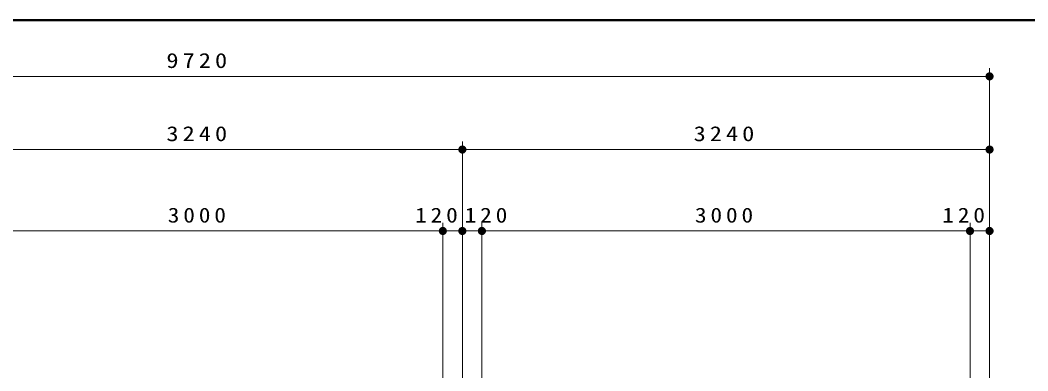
# Model space of a CAD drawing. Units: millimetres on the paper, scale 1:50. Extents: x -365 to 10, y -38 to 257.
# Drawn here: x -253.2 to -129.4, y 213.9 to 257 of the extents above; entities that cross this region are included whole.
import ezdxf

# ---------------------------------------------------------------- set-up
doc = ezdxf.new("R2010")
doc.units = ezdxf.units.MM
doc.layers.add('LY_1', color=7, linetype='Continuous', lineweight=25)
doc.layers.add('LY_2', color=7, linetype='Continuous', lineweight=13)
doc.styles.add('ＭＳ ゴシック', font='')
doc.styles.get('ＭＳ ゴシック').set_extended_font_data('MS Gothic')

# ---------------------------------------------------------------- blocks, each defined once
blk = doc.blocks.new('filled_dot')
at = {"color": 0, "linetype": 'Continuous', "lineweight": -2, "const_width": 1.25}
blk.add_lwpolyline([(-0.625, 0, 1), (0.625, 0, 1)], format="xyb", close=True, dxfattribs=at)

msp = doc.modelspace()

# ---------------------------------------------------------------- linework, layer by layer
at = {"layer": 'LY_1', "lineweight": 13}
for p, q in [((-134.091, 212.114), (-134.091, 251.099)), ((-328.491, 250.099), (-134.091, 250.099)), ((-198.891, 212.114), (-198.891, 242.114)), ((-198.891, 212.114), (-198.891, 242.114)), ((-134.091, 212.114), (-134.091, 242.114)), ((-263.691, 241.114), (-198.891, 241.114)), ((-198.891, 241.114), (-134.091, 241.114)), ((-201.291, 209.714), (-201.291, 232.114)), ((-196.491, 210.695), (-196.491, 232.114)), ((-136.491, 209.714), (-136.491, 232.114)), ((-261.291, 231.114), (-201.291, 231.114)), ((-204.811, 231.114), (-198.891, 231.114)), ((-198.891, 231.114), (-192.782, 231.114)), ((-196.491, 231.114), (-136.491, 231.114)), ((-140.011, 231.114), (-134.091, 231.114))]:
    msp.add_line(p, q, dxfattribs=at)
at = {"layer": 'LY_2', "lineweight": 50}
msp.add_line((0, 257), (-365, 257), dxfattribs=at)

# ---------------------------------------------------------------- block references
at = {"layer": 'LY_1', "lineweight": 13, "xscale": 0.4, "yscale": 0.4, "rotation": 180}
for p in [(-134.091, 250.099), (-198.891, 241.114), (-134.091, 241.114), (-201.291, 231.114), (-198.891, 231.114), (-196.491, 231.114), (-136.491, 231.114), (-134.091, 231.114)]:
    msp.add_blockref('filled_dot', p, dxfattribs=at)
at = {"layer": 'LY_1', "lineweight": 13, "xscale": 0.4, "yscale": 0.4}
for p in [(-198.891, 241.114), (-201.291, 231.114), (-198.891, 231.114), (-196.491, 231.114), (-136.491, 231.114)]:
    msp.add_blockref('filled_dot', p, dxfattribs=at)

# ---------------------------------------------------------------- texts
at = {"layer": 'LY_1', "char_height": 1.833, "attachment_point": 8, "style": 'ＭＳ ゴシック'}
for s, insert in [('\\T1.33;\\W1.2;9720', (-231.291, 251.099)), ('\\T1.33;\\W1.2;3240', (-231.291, 242.114)), ('\\T1.33;\\W1.2;3240', (-166.491, 242.114)), ('\\T1.33;\\W1.15;3000', (-231.291, 232.114)), ('\\T1.33;\\W1.15;120', (-201.842, 232.114)), ('\\T1.33;\\W1.15;120', (-195.75, 232.114)), ('\\T1.33;\\W1.15;3000', (-166.491, 232.114)), ('\\T1.33;\\W1.15;120', (-137.042, 232.114))]:
    msp.add_mtext(s, dxfattribs=dict(at, insert=insert))

doc.saveas('drawing.dxf')
